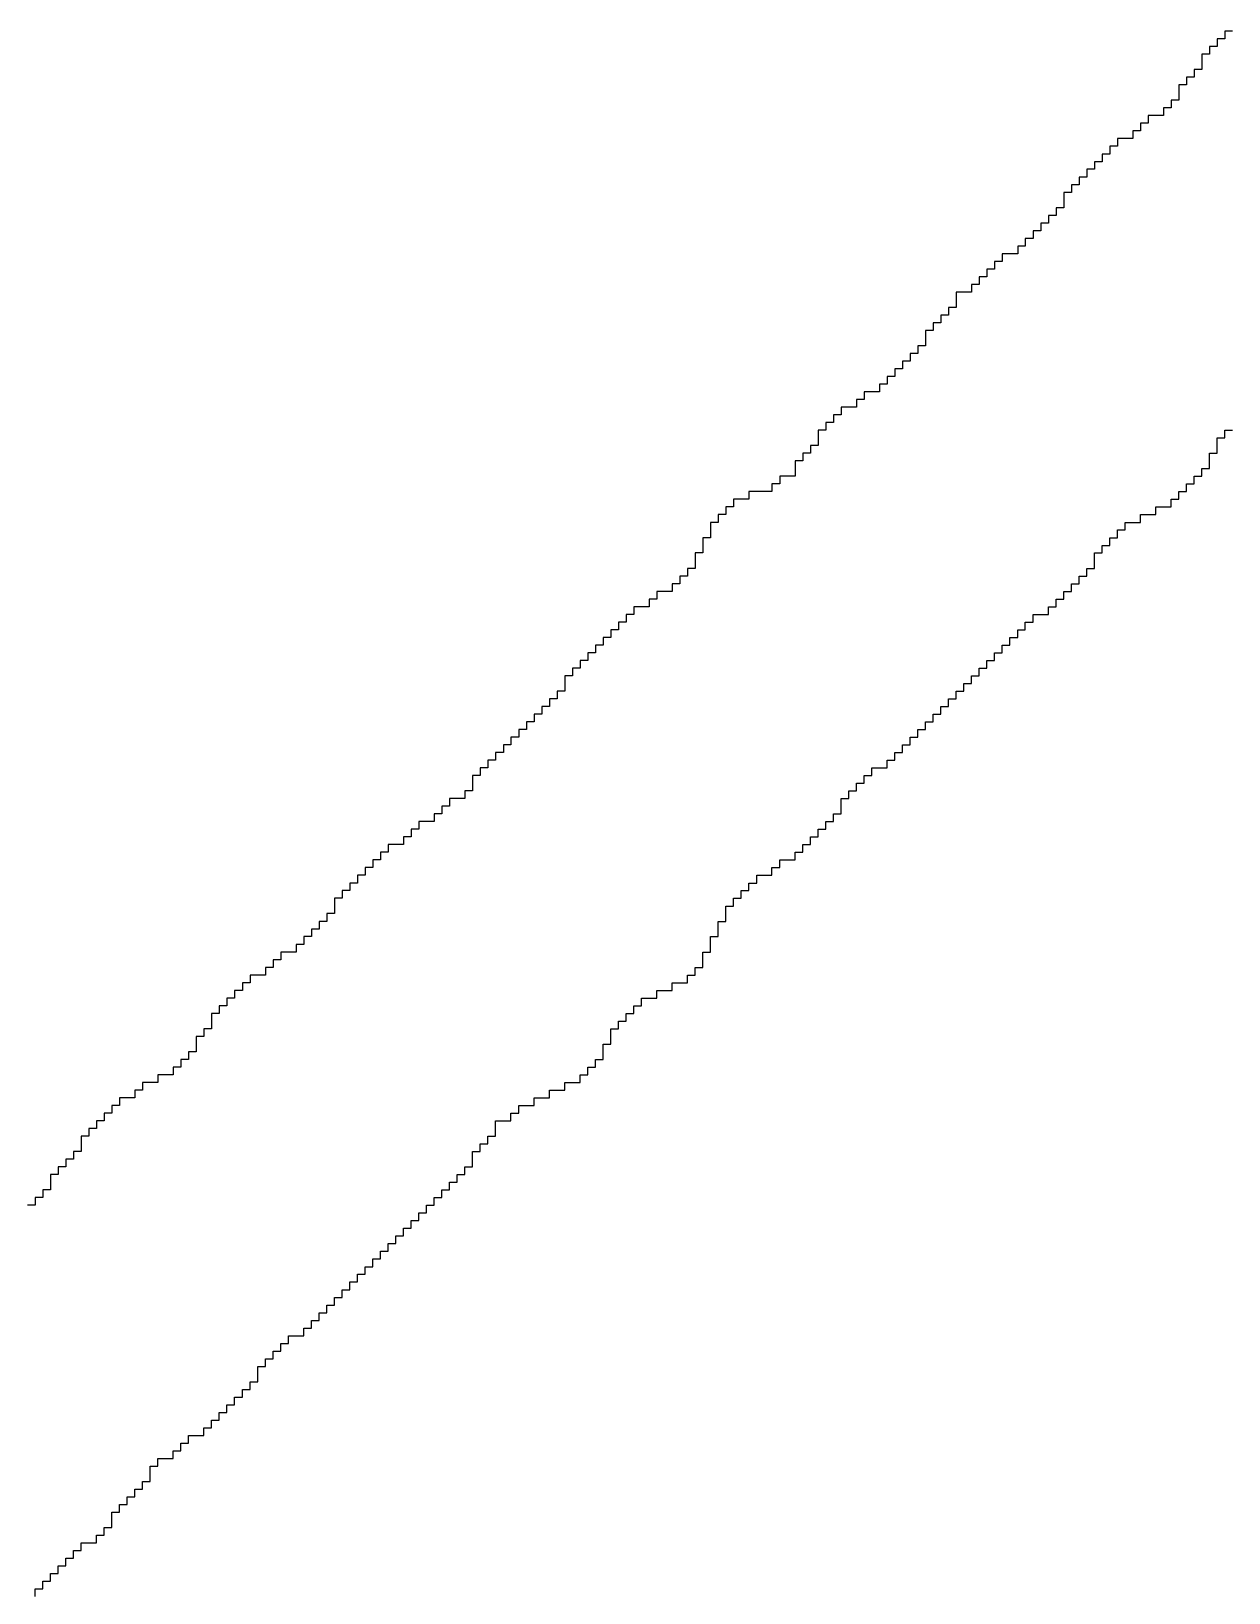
# Model space of a CAD drawing. Header units: millimetres. Extents: x 9.6 to 105, y 7.6 to 66.9.
# Drawn here: x 87.9644 to 88.1776, y 22.3076 to 22.5858 of the extents above; entities that cross this region are included whole.
import ezdxf

# ---------------------------------------------------------------- set-up
doc = ezdxf.new("R2010")
doc.units = ezdxf.units.MM
doc.layers.add('BottomOverlay', color=54, linetype='Continuous')

msp = doc.modelspace()

# ---------------------------------------------------------------- linework, layer by layer
at = {"layer": 'BottomOverlay'}
for p, q in [((88.17694, 22.58444), (88.17557, 22.58444)), ((88.17557, 22.58444), (88.17557, 22.58307)), ((88.1783, 22.5858), (88.17694, 22.5858)), ((88.17694, 22.5858), (88.17694, 22.58444)), ((88.1742, 22.5817), (88.17284, 22.5817)), ((88.17284, 22.5817), (88.17284, 22.58034)), ((88.17557, 22.58307), (88.1742, 22.58307)), ((88.1742, 22.58307), (88.1742, 22.5817)), ((88.17147, 22.5776), (88.1701, 22.5776)), ((88.1701, 22.5776), (88.1701, 22.57623)), ((88.17284, 22.57897), (88.17147, 22.57897)), ((88.17147, 22.57897), (88.17147, 22.5776)), ((88.17284, 22.58034), (88.17284, 22.57897)), ((88.1701, 22.57623), (88.16873, 22.57623)), ((88.16873, 22.57623), (88.16873, 22.57487)), ((88.16873, 22.57487), (88.16873, 22.5735)), ((88.16737, 22.57213), (88.166, 22.57213)), ((88.166, 22.57213), (88.166, 22.57077)), ((88.16873, 22.5735), (88.16737, 22.5735)), ((88.16737, 22.5735), (88.16737, 22.57213)), ((88.16327, 22.5694), (88.1619, 22.5694)), ((88.1619, 22.5694), (88.1619, 22.56803)), ((88.166, 22.57077), (88.16327, 22.57077)), ((88.16327, 22.57077), (88.16327, 22.5694)), ((88.16053, 22.56667), (88.1578, 22.56667)), ((88.1578, 22.56667), (88.1578, 22.5653)), ((88.1619, 22.56803), (88.16053, 22.56803)), ((88.16053, 22.56803), (88.16053, 22.56667)), ((88.15643, 22.56393), (88.15506, 22.56393)), ((88.15506, 22.56393), (88.15506, 22.56256)), ((88.1578, 22.5653), (88.15643, 22.5653)), ((88.15643, 22.5653), (88.15643, 22.56393)), ((88.1537, 22.5612), (88.15233, 22.5612)), ((88.15233, 22.5612), (88.15233, 22.55983)), ((88.15506, 22.56256), (88.1537, 22.56256)), ((88.1537, 22.56256), (88.1537, 22.5612)), ((88.15096, 22.55846), (88.1496, 22.55846)), ((88.1496, 22.55846), (88.1496, 22.55709)), ((88.15233, 22.55983), (88.15096, 22.55983)), ((88.15096, 22.55983), (88.15096, 22.55846)), ((88.1496, 22.55709), (88.14823, 22.55709)), ((88.14823, 22.55709), (88.14823, 22.55573)), ((88.14823, 22.55573), (88.14823, 22.55436)), ((88.14686, 22.553), (88.1455, 22.553)), ((88.1455, 22.553), (88.1455, 22.55163)), ((88.14823, 22.55436), (88.14686, 22.55436)), ((88.14686, 22.55436), (88.14686, 22.553)), ((88.14413, 22.55026), (88.14276, 22.55026)), ((88.14276, 22.55026), (88.14276, 22.54889)), ((88.1455, 22.55163), (88.14413, 22.55163)), ((88.14413, 22.55163), (88.14413, 22.55026)), ((88.14139, 22.54753), (88.14003, 22.54753)), ((88.14003, 22.54753), (88.14003, 22.54616)), ((88.14276, 22.54889), (88.14139, 22.54889)), ((88.14139, 22.54889), (88.14139, 22.54753)), ((88.13729, 22.54479), (88.13593, 22.54479)), ((88.13593, 22.54479), (88.13593, 22.54342)), ((88.14003, 22.54616), (88.13729, 22.54616)), ((88.13729, 22.54616), (88.13729, 22.54479)), ((88.13456, 22.54206), (88.13319, 22.54206)), ((88.13319, 22.54206), (88.13319, 22.54069)), ((88.13593, 22.54342), (88.13456, 22.54342)), ((88.13456, 22.54342), (88.13456, 22.54206)), ((88.13183, 22.53933), (88.12909, 22.53933)), ((88.12909, 22.53933), (88.12909, 22.53796)), ((88.13319, 22.54069), (88.13183, 22.54069)), ((88.13183, 22.54069), (88.13183, 22.53933)), ((88.12909, 22.53659), (88.12772, 22.53659)), ((88.12772, 22.53659), (88.12772, 22.53522)), ((88.12909, 22.53796), (88.12909, 22.53659)), ((88.12636, 22.53386), (88.12499, 22.53386)), ((88.12499, 22.53386), (88.12499, 22.53249)), ((88.12772, 22.53522), (88.12636, 22.53522)), ((88.12636, 22.53522), (88.12636, 22.53386)), ((88.12499, 22.53249), (88.12362, 22.53249)), ((88.12362, 22.53249), (88.12362, 22.53112)), ((88.12362, 22.53112), (88.12362, 22.52975)), ((88.12226, 22.52839), (88.12089, 22.52839)), ((88.12089, 22.52839), (88.12089, 22.52702)), ((88.12362, 22.52975), (88.12226, 22.52975)), ((88.12226, 22.52975), (88.12226, 22.52839)), ((88.11952, 22.52565), (88.11815, 22.52565)), ((88.11815, 22.52565), (88.11815, 22.52429)), ((88.12089, 22.52702), (88.11952, 22.52702)), ((88.11952, 22.52702), (88.11952, 22.52565)), ((88.11679, 22.52292), (88.11542, 22.52292)), ((88.11542, 22.52292), (88.11542, 22.52155)), ((88.11815, 22.52429), (88.11679, 22.52429)), ((88.11679, 22.52429), (88.11679, 22.52292)), ((88.11269, 22.52019), (88.11132, 22.52019)), ((88.11132, 22.52019), (88.11132, 22.51882)), ((88.11542, 22.52155), (88.11269, 22.52155)), ((88.11269, 22.52155), (88.11269, 22.52019)), ((88.10859, 22.51745), (88.10722, 22.51745)), ((88.10722, 22.51745), (88.10722, 22.51609)), ((88.11132, 22.51882), (88.10859, 22.51882)), ((88.10859, 22.51882), (88.10859, 22.51745)), ((88.10585, 22.51472), (88.10448, 22.51472)), ((88.10448, 22.51472), (88.10448, 22.51335)), ((88.10722, 22.51609), (88.10585, 22.51609)), ((88.10585, 22.51609), (88.10585, 22.51472)), ((88.17694, 22.51335), (88.17694, 22.51472)), ((88.17694, 22.51472), (88.1783, 22.51472)), ((88.10448, 22.51198), (88.10312, 22.51198)), ((88.10312, 22.51198), (88.10312, 22.51062)), ((88.10448, 22.51335), (88.10448, 22.51198)), ((88.17557, 22.51198), (88.17557, 22.51335)), ((88.17557, 22.51335), (88.17694, 22.51335)), ((88.17557, 22.51062), (88.17557, 22.51198)), ((88.10175, 22.50925), (88.10039, 22.50925)), ((88.10039, 22.50925), (88.10039, 22.50788)), ((88.10312, 22.51062), (88.10175, 22.51062)), ((88.10175, 22.51062), (88.10175, 22.50925)), ((88.1742, 22.50925), (88.1742, 22.51062)), ((88.1742, 22.51062), (88.17557, 22.51062)), ((88.1742, 22.50788), (88.1742, 22.50925)), ((88.10039, 22.50652), (88.09765, 22.50652)), ((88.09765, 22.50652), (88.09765, 22.50515)), ((88.10039, 22.50788), (88.10039, 22.50652)), ((88.17147, 22.50515), (88.17147, 22.50652)), ((88.17147, 22.50652), (88.17284, 22.50652)), ((88.17284, 22.50652), (88.17284, 22.50788)), ((88.17284, 22.50788), (88.1742, 22.50788)), ((88.09628, 22.50378), (88.09218, 22.50378)), ((88.09218, 22.50378), (88.09218, 22.50242)), ((88.09765, 22.50515), (88.09628, 22.50515)), ((88.09628, 22.50515), (88.09628, 22.50378)), ((88.16873, 22.50242), (88.16873, 22.50378)), ((88.16873, 22.50378), (88.1701, 22.50378)), ((88.1701, 22.50378), (88.1701, 22.50515)), ((88.1701, 22.50515), (88.17147, 22.50515)), ((88.08808, 22.49968), (88.08671, 22.49968)), ((88.08671, 22.49968), (88.08671, 22.49831)), ((88.08945, 22.50105), (88.08808, 22.50105)), ((88.08808, 22.50105), (88.08808, 22.49968)), ((88.09218, 22.50242), (88.08945, 22.50242)), ((88.08945, 22.50242), (88.08945, 22.50105)), ((88.1619, 22.49831), (88.1619, 22.49968)), ((88.1619, 22.49968), (88.16463, 22.49968)), ((88.16463, 22.49968), (88.16463, 22.50105)), ((88.16463, 22.50105), (88.16737, 22.50105)), ((88.16737, 22.50105), (88.16737, 22.50242)), ((88.16737, 22.50242), (88.16873, 22.50242)), ((88.08671, 22.49831), (88.08535, 22.49831)), ((88.08535, 22.49831), (88.08535, 22.49695)), ((88.08535, 22.49695), (88.08535, 22.49558)), ((88.1578, 22.49558), (88.1578, 22.49695)), ((88.1578, 22.49695), (88.15917, 22.49695)), ((88.15917, 22.49695), (88.15917, 22.49831)), ((88.15917, 22.49831), (88.1619, 22.49831)), ((88.08535, 22.49558), (88.08398, 22.49558)), ((88.08398, 22.49558), (88.08398, 22.49421)), ((88.08398, 22.49421), (88.08398, 22.49285)), ((88.15506, 22.49285), (88.15506, 22.49421)), ((88.15506, 22.49421), (88.15643, 22.49421)), ((88.15643, 22.49421), (88.15643, 22.49558)), ((88.15643, 22.49558), (88.1578, 22.49558)), ((88.08398, 22.49285), (88.08261, 22.49285)), ((88.08261, 22.49285), (88.08261, 22.49148)), ((88.08261, 22.49148), (88.08261, 22.49011)), ((88.1537, 22.49148), (88.1537, 22.49285)), ((88.1537, 22.49285), (88.15506, 22.49285)), ((88.1537, 22.49011), (88.1537, 22.49148)), ((88.08125, 22.48875), (88.07988, 22.48875)), ((88.07988, 22.48875), (88.07988, 22.48738)), ((88.08261, 22.49011), (88.08125, 22.49011)), ((88.08125, 22.49011), (88.08125, 22.48875)), ((88.15096, 22.48738), (88.15096, 22.48875)), ((88.15096, 22.48875), (88.15233, 22.48875)), ((88.15233, 22.48875), (88.15233, 22.49011)), ((88.15233, 22.49011), (88.1537, 22.49011)), ((88.07851, 22.48601), (88.07578, 22.48601)), ((88.07578, 22.48601), (88.07578, 22.48464)), ((88.07988, 22.48738), (88.07851, 22.48738)), ((88.07851, 22.48738), (88.07851, 22.48601)), ((88.14823, 22.48464), (88.14823, 22.48601)), ((88.14823, 22.48601), (88.1496, 22.48601)), ((88.1496, 22.48601), (88.1496, 22.48738)), ((88.1496, 22.48738), (88.15096, 22.48738)), ((88.07441, 22.48328), (88.07168, 22.48328)), ((88.07168, 22.48328), (88.07168, 22.48191)), ((88.07578, 22.48464), (88.07441, 22.48464)), ((88.07441, 22.48464), (88.07441, 22.48328)), ((88.1455, 22.48191), (88.1455, 22.48328)), ((88.1455, 22.48328), (88.14686, 22.48328)), ((88.14686, 22.48328), (88.14686, 22.48464)), ((88.14686, 22.48464), (88.14823, 22.48464)), ((88.07031, 22.48054), (88.06894, 22.48054)), ((88.06894, 22.48054), (88.06894, 22.47918)), ((88.07168, 22.48191), (88.07031, 22.48191)), ((88.07031, 22.48191), (88.07031, 22.48054)), ((88.14139, 22.47918), (88.14139, 22.48054)), ((88.14139, 22.48054), (88.14276, 22.48054)), ((88.14276, 22.48054), (88.14276, 22.48191)), ((88.14276, 22.48191), (88.1455, 22.48191)), ((88.06758, 22.47781), (88.06621, 22.47781)), ((88.06621, 22.47781), (88.06621, 22.47644)), ((88.06894, 22.47918), (88.06758, 22.47918)), ((88.06758, 22.47918), (88.06758, 22.47781)), ((88.13866, 22.47644), (88.13866, 22.47781)), ((88.13866, 22.47781), (88.14003, 22.47781)), ((88.14003, 22.47781), (88.14003, 22.47918)), ((88.14003, 22.47918), (88.14139, 22.47918)), ((88.06484, 22.47508), (88.06347, 22.47508)), ((88.06347, 22.47508), (88.06347, 22.47371)), ((88.06621, 22.47644), (88.06484, 22.47644)), ((88.06484, 22.47644), (88.06484, 22.47508)), ((88.13593, 22.47371), (88.13593, 22.47508)), ((88.13593, 22.47508), (88.13729, 22.47508)), ((88.13729, 22.47508), (88.13729, 22.47644)), ((88.13729, 22.47644), (88.13866, 22.47644)), ((88.06211, 22.47234), (88.06074, 22.47234)), ((88.06074, 22.47234), (88.06074, 22.47097)), ((88.06347, 22.47371), (88.06211, 22.47371)), ((88.06211, 22.47371), (88.06211, 22.47234)), ((88.13319, 22.47097), (88.13319, 22.47234)), ((88.13319, 22.47234), (88.13456, 22.47234)), ((88.13456, 22.47234), (88.13456, 22.47371)), ((88.13456, 22.47371), (88.13593, 22.47371)), ((88.06074, 22.47097), (88.05937, 22.47097)), ((88.05937, 22.47097), (88.05937, 22.46961)), ((88.05937, 22.46961), (88.05937, 22.46824)), ((88.13046, 22.46824), (88.13046, 22.46961)), ((88.13046, 22.46961), (88.13183, 22.46961)), ((88.13183, 22.46961), (88.13183, 22.47097)), ((88.13183, 22.47097), (88.13319, 22.47097)), ((88.05801, 22.46687), (88.05664, 22.46687)), ((88.05664, 22.46687), (88.05664, 22.4655)), ((88.05937, 22.46824), (88.05801, 22.46824)), ((88.05801, 22.46824), (88.05801, 22.46687)), ((88.12772, 22.4655), (88.12772, 22.46687)), ((88.12772, 22.46687), (88.12909, 22.46687)), ((88.12909, 22.46687), (88.12909, 22.46824)), ((88.12909, 22.46824), (88.13046, 22.46824)), ((88.05527, 22.46414), (88.05391, 22.46414)), ((88.05391, 22.46414), (88.05391, 22.46277)), ((88.05664, 22.4655), (88.05527, 22.4655)), ((88.05527, 22.4655), (88.05527, 22.46414)), ((88.12499, 22.46277), (88.12499, 22.46414)), ((88.12499, 22.46414), (88.12636, 22.46414)), ((88.12636, 22.46414), (88.12636, 22.4655)), ((88.12636, 22.4655), (88.12772, 22.4655)), ((88.05254, 22.46141), (88.05117, 22.46141)), ((88.05117, 22.46141), (88.05117, 22.46004)), ((88.05391, 22.46277), (88.05254, 22.46277)), ((88.05254, 22.46277), (88.05254, 22.46141)), ((88.12226, 22.46004), (88.12226, 22.46141)), ((88.12226, 22.46141), (88.12362, 22.46141)), ((88.12362, 22.46141), (88.12362, 22.46277)), ((88.12362, 22.46277), (88.12499, 22.46277)), ((88.0498, 22.45867), (88.04844, 22.45867)), ((88.04844, 22.45867), (88.04844, 22.4573)), ((88.05117, 22.46004), (88.0498, 22.46004)), ((88.0498, 22.46004), (88.0498, 22.45867)), ((88.11952, 22.4573), (88.11952, 22.45867)), ((88.11952, 22.45867), (88.12089, 22.45867)), ((88.12089, 22.45867), (88.12089, 22.46004)), ((88.12089, 22.46004), (88.12226, 22.46004)), ((88.04707, 22.45594), (88.0457, 22.45594)), ((88.0457, 22.45594), (88.0457, 22.45457)), ((88.04844, 22.4573), (88.04707, 22.4573)), ((88.04707, 22.4573), (88.04707, 22.45594)), ((88.11679, 22.45457), (88.11679, 22.45594)), ((88.11679, 22.45594), (88.11815, 22.45594)), ((88.11815, 22.45594), (88.11815, 22.4573)), ((88.11815, 22.4573), (88.11952, 22.4573)), ((88.04434, 22.4532), (88.04297, 22.4532)), ((88.04297, 22.4532), (88.04297, 22.45183)), ((88.0457, 22.45457), (88.04434, 22.45457)), ((88.04434, 22.45457), (88.04434, 22.4532)), ((88.11269, 22.45183), (88.11269, 22.4532)), ((88.11269, 22.4532), (88.11405, 22.4532)), ((88.11405, 22.4532), (88.11405, 22.45457)), ((88.11405, 22.45457), (88.11679, 22.45457)), ((88.04297, 22.45047), (88.0416, 22.45047)), ((88.0416, 22.45047), (88.0416, 22.4491)), ((88.04297, 22.45183), (88.04297, 22.45047)), ((88.10995, 22.4491), (88.10995, 22.45047)), ((88.10995, 22.45047), (88.11132, 22.45047)), ((88.11132, 22.45047), (88.11132, 22.45183)), ((88.11132, 22.45183), (88.11269, 22.45183)), ((88.03887, 22.44774), (88.0375, 22.44774)), ((88.0375, 22.44774), (88.0375, 22.44637)), ((88.0416, 22.4491), (88.03887, 22.4491)), ((88.03887, 22.4491), (88.03887, 22.44774)), ((88.10859, 22.44774), (88.10859, 22.4491)), ((88.10859, 22.4491), (88.10995, 22.4491)), ((88.10859, 22.44637), (88.10859, 22.44774)), ((88.03613, 22.445), (88.0334, 22.445)), ((88.0334, 22.445), (88.0334, 22.44363)), ((88.0375, 22.44637), (88.03613, 22.44637)), ((88.03613, 22.44637), (88.03613, 22.445)), ((88.10585, 22.44363), (88.10585, 22.445)), ((88.10585, 22.445), (88.10722, 22.445)), ((88.10722, 22.445), (88.10722, 22.44637)), ((88.10722, 22.44637), (88.10859, 22.44637)), ((88.03203, 22.44227), (88.03067, 22.44227)), ((88.03067, 22.44227), (88.03067, 22.4409)), ((88.0334, 22.44363), (88.03203, 22.44363)), ((88.03203, 22.44363), (88.03203, 22.44227)), ((88.10312, 22.4409), (88.10312, 22.44227)), ((88.10312, 22.44227), (88.10448, 22.44227)), ((88.10448, 22.44227), (88.10448, 22.44363)), ((88.10448, 22.44363), (88.10585, 22.44363)), ((88.02793, 22.43953), (88.02657, 22.43953)), ((88.02657, 22.43953), (88.02657, 22.43816)), ((88.03067, 22.4409), (88.02793, 22.4409)), ((88.02793, 22.4409), (88.02793, 22.43953)), ((88.10039, 22.43816), (88.10039, 22.43953)), ((88.10039, 22.43953), (88.10175, 22.43953)), ((88.10175, 22.43953), (88.10175, 22.4409)), ((88.10175, 22.4409), (88.10312, 22.4409)), ((88.0252, 22.4368), (88.02383, 22.4368)), ((88.02383, 22.4368), (88.02383, 22.43543)), ((88.02657, 22.43816), (88.0252, 22.43816)), ((88.0252, 22.43816), (88.0252, 22.4368)), ((88.09628, 22.43543), (88.09628, 22.4368)), ((88.09628, 22.4368), (88.09765, 22.4368)), ((88.09765, 22.4368), (88.09765, 22.43816)), ((88.09765, 22.43816), (88.10039, 22.43816)), ((88.02246, 22.43406), (88.0211, 22.43406)), ((88.0211, 22.43406), (88.0211, 22.4327)), ((88.02383, 22.43543), (88.02246, 22.43543)), ((88.02246, 22.43543), (88.02246, 22.43406)), ((88.09218, 22.4327), (88.09218, 22.43406)), ((88.09218, 22.43406), (88.09355, 22.43406)), ((88.09355, 22.43406), (88.09355, 22.43543)), ((88.09355, 22.43543), (88.09628, 22.43543)), ((88.01973, 22.43133), (88.01836, 22.43133)), ((88.01836, 22.43133), (88.01836, 22.42996)), ((88.0211, 22.4327), (88.01973, 22.4327)), ((88.01973, 22.4327), (88.01973, 22.43133)), ((88.08945, 22.42996), (88.08945, 22.43133)), ((88.08945, 22.43133), (88.09081, 22.43133)), ((88.09081, 22.43133), (88.09081, 22.4327)), ((88.09081, 22.4327), (88.09218, 22.4327)), ((88.01836, 22.4286), (88.017, 22.4286)), ((88.017, 22.4286), (88.017, 22.42723)), ((88.01836, 22.42996), (88.01836, 22.4286)), ((88.08808, 22.4286), (88.08808, 22.42996)), ((88.08808, 22.42996), (88.08945, 22.42996)), ((88.08808, 22.42723), (88.08808, 22.4286)), ((88.01563, 22.42586), (88.01426, 22.42586)), ((88.01426, 22.42586), (88.01426, 22.4245)), ((88.017, 22.42723), (88.01563, 22.42723)), ((88.01563, 22.42723), (88.01563, 22.42586)), ((88.08671, 22.42586), (88.08671, 22.42723)), ((88.08671, 22.42723), (88.08808, 22.42723)), ((88.08671, 22.4245), (88.08671, 22.42586)), ((88.01289, 22.42313), (88.01153, 22.42313)), ((88.01153, 22.42313), (88.01153, 22.42176)), ((88.01426, 22.4245), (88.01289, 22.4245)), ((88.01289, 22.4245), (88.01289, 22.42313)), ((88.08535, 22.42313), (88.08535, 22.4245)), ((88.08535, 22.4245), (88.08671, 22.4245)), ((88.08535, 22.42176), (88.08535, 22.42313)), ((88.00743, 22.41903), (88.00606, 22.41903)), ((88.00606, 22.41903), (88.00606, 22.41766)), ((88.0088, 22.42039), (88.00743, 22.42039)), ((88.00743, 22.42039), (88.00743, 22.41903)), ((88.01153, 22.42176), (88.0088, 22.42176)), ((88.0088, 22.42176), (88.0088, 22.42039)), ((88.08261, 22.41766), (88.08261, 22.41903)), ((88.08261, 22.41903), (88.08398, 22.41903)), ((88.08398, 22.42039), (88.08398, 22.42176)), ((88.08398, 22.42176), (88.08535, 22.42176)), ((88.08398, 22.41903), (88.08398, 22.42039)), ((88.00333, 22.41629), (88.00196, 22.41629)), ((88.00196, 22.41629), (88.00196, 22.41493)), ((88.00606, 22.41766), (88.00333, 22.41766)), ((88.00333, 22.41766), (88.00333, 22.41629)), ((88.07851, 22.41493), (88.07851, 22.41629)), ((88.07851, 22.41629), (88.08125, 22.41629)), ((88.08125, 22.41629), (88.08125, 22.41766)), ((88.08125, 22.41766), (88.08261, 22.41766)), ((88.00059, 22.41356), (87.99922, 22.41356)), ((87.99922, 22.41356), (87.99922, 22.41219)), ((88.00196, 22.41493), (88.00059, 22.41493)), ((88.00059, 22.41493), (88.00059, 22.41356)), ((88.07304, 22.41219), (88.07304, 22.41356)), ((88.07304, 22.41356), (88.07578, 22.41356)), ((88.07578, 22.41356), (88.07578, 22.41493)), ((88.07578, 22.41493), (88.07851, 22.41493)), ((87.99786, 22.41083), (87.99649, 22.41083)), ((87.99649, 22.41083), (87.99649, 22.40946)), ((87.99922, 22.41219), (87.99786, 22.41219)), ((87.99786, 22.41219), (87.99786, 22.41083)), ((88.07031, 22.40946), (88.07031, 22.41083)), ((88.07031, 22.41083), (88.07168, 22.41083)), ((88.07168, 22.41083), (88.07168, 22.41219)), ((88.07168, 22.41219), (88.07304, 22.41219)), ((87.99649, 22.40809), (87.99513, 22.40809)), ((87.99513, 22.40809), (87.99513, 22.40672)), ((87.99649, 22.40946), (87.99649, 22.40809)), ((88.06758, 22.40672), (88.06758, 22.40809)), ((88.06758, 22.40809), (88.06894, 22.40809)), ((88.06894, 22.40809), (88.06894, 22.40946)), ((88.06894, 22.40946), (88.07031, 22.40946)), ((87.99513, 22.40672), (87.99376, 22.40672)), ((87.99376, 22.40672), (87.99376, 22.40536)), ((87.99376, 22.40536), (87.99376, 22.40399)), ((88.06621, 22.40399), (88.06621, 22.40536)), ((88.06621, 22.40536), (88.06758, 22.40536)), ((88.06758, 22.40536), (88.06758, 22.40672)), ((87.99239, 22.40262), (87.99102, 22.40262)), ((87.99102, 22.40262), (87.99102, 22.40126)), ((87.99376, 22.40399), (87.99239, 22.40399)), ((87.99239, 22.40399), (87.99239, 22.40262)), ((88.06484, 22.40126), (88.06484, 22.40262)), ((88.06484, 22.40262), (88.06621, 22.40262)), ((88.06621, 22.40262), (88.06621, 22.40399)), ((87.98966, 22.39989), (87.98692, 22.39989)), ((87.98692, 22.39989), (87.98692, 22.39852)), ((87.99102, 22.40126), (87.98966, 22.40126)), ((87.98966, 22.40126), (87.98966, 22.39989)), ((88.06211, 22.39852), (88.06211, 22.39989)), ((88.06211, 22.39989), (88.06347, 22.39989)), ((88.06347, 22.39989), (88.06347, 22.40126)), ((88.06347, 22.40126), (88.06484, 22.40126)), ((87.98419, 22.39716), (87.98282, 22.39716)), ((87.98282, 22.39716), (87.98282, 22.39579)), ((87.98692, 22.39852), (87.98419, 22.39852)), ((87.98419, 22.39852), (87.98419, 22.39716)), ((88.05664, 22.39579), (88.05664, 22.39716)), ((88.05664, 22.39716), (88.05937, 22.39716)), ((88.05937, 22.39716), (88.05937, 22.39852)), ((88.05937, 22.39852), (88.06211, 22.39852)), ((87.98009, 22.39442), (87.97872, 22.39442)), ((87.97872, 22.39442), (87.97872, 22.39305)), ((87.98282, 22.39579), (87.98009, 22.39579)), ((87.98009, 22.39579), (87.98009, 22.39442)), ((88.05117, 22.39305), (88.05117, 22.39442)), ((88.05117, 22.39442), (88.05391, 22.39442)), ((88.05391, 22.39442), (88.05391, 22.39579)), ((88.05391, 22.39579), (88.05664, 22.39579)), ((87.97735, 22.39169), (87.97599, 22.39169)), ((87.97599, 22.39169), (87.97599, 22.39032)), ((87.97872, 22.39305), (87.97735, 22.39305)), ((87.97735, 22.39305), (87.97735, 22.39169)), ((88.04707, 22.39032), (88.04707, 22.39169)), ((88.04707, 22.39169), (88.0498, 22.39169)), ((88.0498, 22.39169), (88.0498, 22.39305)), ((88.0498, 22.39305), (88.05117, 22.39305)), ((87.97462, 22.38895), (87.97325, 22.38895)), ((87.97325, 22.38895), (87.97325, 22.38759)), ((87.97599, 22.39032), (87.97462, 22.39032)), ((87.97462, 22.39032), (87.97462, 22.38895)), ((88.0457, 22.38759), (88.0457, 22.38895)), ((88.0457, 22.38895), (88.04707, 22.38895)), ((88.04707, 22.38895), (88.04707, 22.39032)), ((87.97325, 22.38622), (87.97188, 22.38622)), ((87.97188, 22.38622), (87.97188, 22.38485)), ((87.97325, 22.38759), (87.97325, 22.38622)), ((88.04297, 22.38485), (88.04297, 22.38622)), ((88.04297, 22.38622), (88.04434, 22.38622)), ((88.04434, 22.38622), (88.04434, 22.38759)), ((88.04434, 22.38759), (88.0457, 22.38759)), ((87.97052, 22.38349), (87.96915, 22.38349)), ((87.96915, 22.38349), (87.96915, 22.38212)), ((87.97188, 22.38485), (87.97052, 22.38485)), ((87.97052, 22.38485), (87.97052, 22.38349)), ((88.0416, 22.38212), (88.0416, 22.38349)), ((88.0416, 22.38349), (88.04297, 22.38349)), ((88.04297, 22.38349), (88.04297, 22.38485)), ((87.96915, 22.38212), (87.96778, 22.38212)), ((87.96778, 22.38212), (87.96778, 22.38075)), ((87.96778, 22.38075), (87.96778, 22.37938)), ((88.03887, 22.37938), (88.03887, 22.38075)), ((88.03887, 22.38075), (88.04024, 22.38075)), ((88.04024, 22.38075), (88.04024, 22.38212)), ((88.04024, 22.38212), (88.0416, 22.38212)), ((87.96642, 22.37802), (87.96505, 22.37802)), ((87.96505, 22.37802), (87.96505, 22.37665)), ((87.96778, 22.37938), (87.96642, 22.37938)), ((87.96642, 22.37938), (87.96642, 22.37802)), ((88.03613, 22.37665), (88.03613, 22.37802)), ((88.03613, 22.37802), (88.0375, 22.37802)), ((88.0375, 22.37802), (88.0375, 22.37938)), ((88.0375, 22.37938), (88.03887, 22.37938)), ((87.96505, 22.37665), (87.96368, 22.37665)), ((88.0334, 22.37392), (88.0334, 22.37528)), ((88.0334, 22.37528), (88.03477, 22.37528)), ((88.03477, 22.37528), (88.03477, 22.37665)), ((88.03477, 22.37665), (88.03613, 22.37665)), ((88.03067, 22.37118), (88.03067, 22.37255)), ((88.03067, 22.37255), (88.03203, 22.37255)), ((88.03203, 22.37255), (88.03203, 22.37392)), ((88.03203, 22.37392), (88.0334, 22.37392)), ((88.02793, 22.36845), (88.02793, 22.36982)), ((88.02793, 22.36982), (88.0293, 22.36982)), ((88.0293, 22.36982), (88.0293, 22.37118)), ((88.0293, 22.37118), (88.03067, 22.37118)), ((88.0252, 22.36571), (88.0252, 22.36708)), ((88.0252, 22.36708), (88.02657, 22.36708)), ((88.02657, 22.36708), (88.02657, 22.36845)), ((88.02657, 22.36845), (88.02793, 22.36845)), ((88.02246, 22.36298), (88.02246, 22.36435)), ((88.02246, 22.36435), (88.02383, 22.36435)), ((88.02383, 22.36435), (88.02383, 22.36571)), ((88.02383, 22.36571), (88.0252, 22.36571)), ((88.01973, 22.36024), (88.01973, 22.36161)), ((88.01973, 22.36161), (88.0211, 22.36161)), ((88.0211, 22.36161), (88.0211, 22.36298)), ((88.0211, 22.36298), (88.02246, 22.36298)), ((88.017, 22.35751), (88.017, 22.35888)), ((88.017, 22.35888), (88.01836, 22.35888)), ((88.01836, 22.35888), (88.01836, 22.36024)), ((88.01836, 22.36024), (88.01973, 22.36024)), ((88.01426, 22.35478), (88.01426, 22.35615)), ((88.01426, 22.35615), (88.01563, 22.35615)), ((88.01563, 22.35615), (88.01563, 22.35751)), ((88.01563, 22.35751), (88.017, 22.35751)), ((88.01016, 22.35204), (88.01016, 22.35341)), ((88.01016, 22.35341), (88.01289, 22.35341)), ((88.01289, 22.35341), (88.01289, 22.35478)), ((88.01289, 22.35478), (88.01426, 22.35478)), ((88.00743, 22.34931), (88.00743, 22.35068)), ((88.00743, 22.35068), (88.0088, 22.35068)), ((88.0088, 22.35068), (88.0088, 22.35204)), ((88.0088, 22.35204), (88.01016, 22.35204)), ((88.00469, 22.34657), (88.00469, 22.34794)), ((88.00469, 22.34794), (88.00606, 22.34794)), ((88.00606, 22.34794), (88.00606, 22.34931)), ((88.00606, 22.34931), (88.00743, 22.34931)), ((88.00333, 22.34384), (88.00333, 22.34521)), ((88.00333, 22.34521), (88.00469, 22.34521)), ((88.00469, 22.34521), (88.00469, 22.34657)), ((87.99922, 22.33974), (87.99922, 22.34111)), ((87.99922, 22.34111), (88.00059, 22.34111)), ((88.00059, 22.34111), (88.00059, 22.34248)), ((88.00059, 22.34248), (88.00196, 22.34248)), ((88.00196, 22.34248), (88.00196, 22.34384)), ((88.00196, 22.34384), (88.00333, 22.34384)), ((87.99649, 22.33701), (87.99649, 22.33837)), ((87.99649, 22.33837), (87.99786, 22.33837)), ((87.99786, 22.33837), (87.99786, 22.33974)), ((87.99786, 22.33974), (87.99922, 22.33974)), ((87.99239, 22.33427), (87.99239, 22.33564)), ((87.99239, 22.33564), (87.99513, 22.33564)), ((87.99513, 22.33564), (87.99513, 22.33701)), ((87.99513, 22.33701), (87.99649, 22.33701)), ((87.98966, 22.33154), (87.98966, 22.3329)), ((87.98966, 22.3329), (87.99102, 22.3329)), ((87.99102, 22.3329), (87.99102, 22.33427)), ((87.99102, 22.33427), (87.99239, 22.33427)), ((87.98555, 22.3288), (87.98555, 22.33017)), ((87.98555, 22.33017), (87.98692, 22.33017)), ((87.98692, 22.33017), (87.98692, 22.33154)), ((87.98692, 22.33154), (87.98966, 22.33154)), ((87.98419, 22.32607), (87.98419, 22.32744)), ((87.98419, 22.32744), (87.98555, 22.32744)), ((87.98555, 22.32744), (87.98555, 22.3288)), ((87.98145, 22.32334), (87.98145, 22.3247)), ((87.98145, 22.3247), (87.98282, 22.3247)), ((87.98282, 22.3247), (87.98282, 22.32607)), ((87.98282, 22.32607), (87.98419, 22.32607)), ((87.97872, 22.3206), (87.97872, 22.32197)), ((87.97872, 22.32197), (87.98009, 22.32197)), ((87.98009, 22.32197), (87.98009, 22.32334)), ((87.98009, 22.32334), (87.98145, 22.32334)), ((87.97735, 22.31787), (87.97735, 22.31924)), ((87.97735, 22.31924), (87.97872, 22.31924)), ((87.97872, 22.31924), (87.97872, 22.3206)), ((87.97325, 22.31513), (87.97325, 22.3165)), ((87.97325, 22.3165), (87.97599, 22.3165)), ((87.97599, 22.3165), (87.97599, 22.31787)), ((87.97599, 22.31787), (87.97735, 22.31787)), ((87.97052, 22.3124), (87.97052, 22.31377)), ((87.97052, 22.31377), (87.97188, 22.31377)), ((87.97188, 22.31377), (87.97188, 22.31513)), ((87.97188, 22.31513), (87.97325, 22.31513)), ((87.96778, 22.30967), (87.96778, 22.31103)), ((87.96778, 22.31103), (87.96915, 22.31103)), ((87.96915, 22.31103), (87.96915, 22.3124)), ((87.96915, 22.3124), (87.97052, 22.3124)), ((87.96505, 22.30693), (87.96505, 22.3083)), ((87.96505, 22.3083), (87.96642, 22.3083)), ((87.96642, 22.3083), (87.96642, 22.30967)), ((87.96642, 22.30967), (87.96778, 22.30967))]:
    msp.add_line(p, q, dxfattribs=at)

doc.saveas('drawing.dxf')
